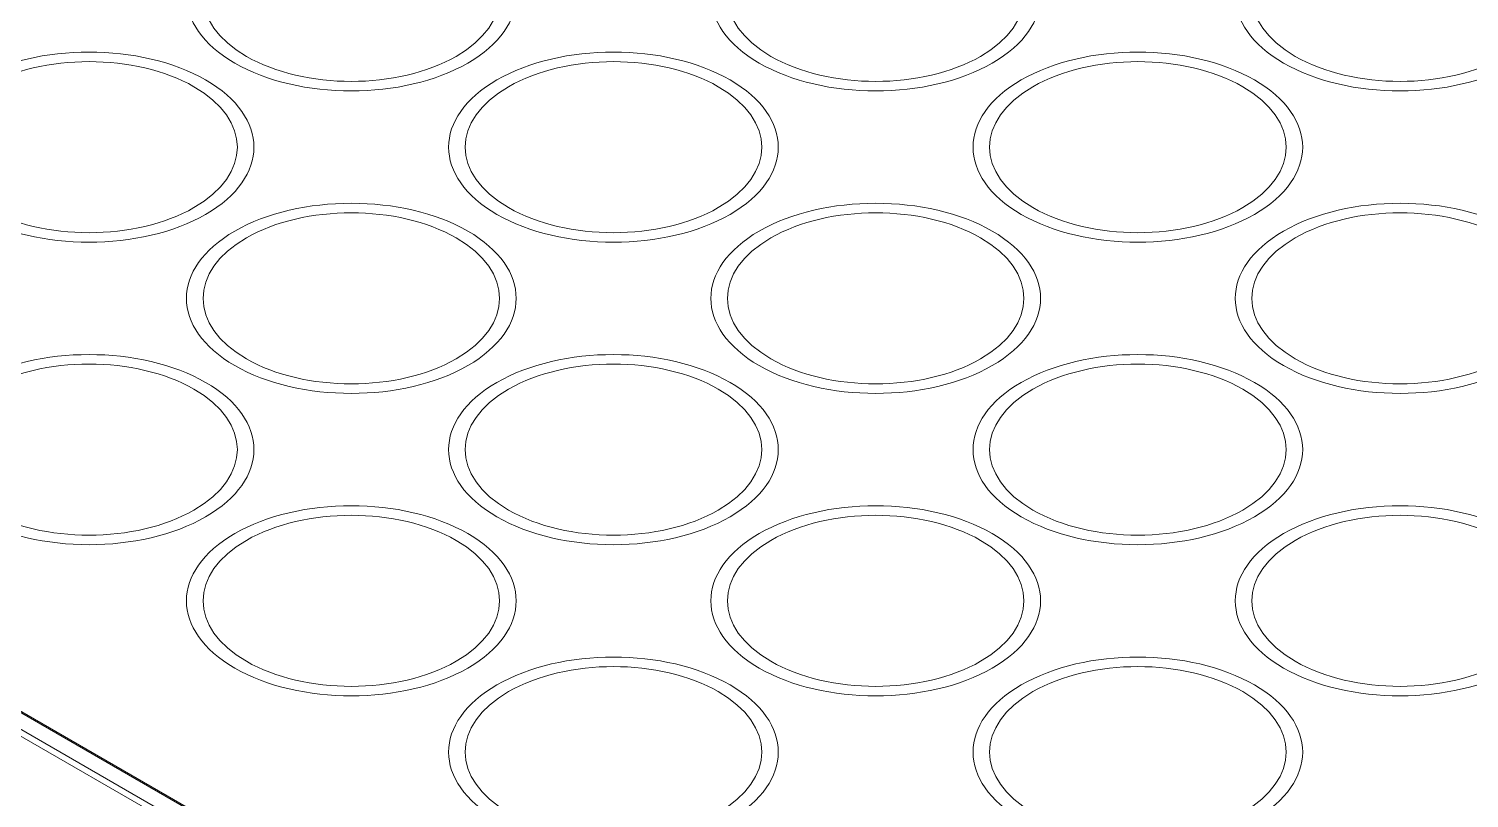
# Model space of a CAD drawing. Header units: inches. Extents: x 0.19 to 7.09, y 0.45 to 4.64.
# Drawn here: x 1.83 to 3.207, y 2.681 to 3.417 of the extents above; entities that cross this region are included whole.
import ezdxf

# ---------------------------------------------------------------- set-up
doc = ezdxf.new("R2010")
doc.units = ezdxf.units.IN
doc.header["$MEASUREMENT"] = 0

msp = doc.modelspace()

# ---------------------------------------------------------------- linework, layer by layer
at = {"color": 0, "linetype": 'Continuous', "lineweight": 0, "extrusion": (-1.66533e-16, 0.816497, 0.57735)}
for p, q in [((4.1764, 1.3881, -0.6919), (0.9475, 3.2523, -0.6919)), ((0.9602, 3.261, -0.6919), (4.1903, 1.3961, -0.6919)), ((4.1923, 1.3963, -0.6919), (0.9622, 3.2612, -0.6919)), ((0.9447, 3.2475, -0.6919), (4.1736, 1.3833, -0.6919))]:
    msp.add_line(p, q, dxfattribs=at)
at = {"color": 0, "linetype": 'Continuous', "lineweight": 0}
for centre, major_axis in [((2.1386, 3.4486, -0.6919), (0.1575, 0)), ((2.6397, 3.4486, -0.6919), (0.1575, 0)), ((3.1408, 3.4486, -0.6919), (0.1575, 0)), ((2.1386, 3.4486, -0.6919), (0.1417, 0)), ((2.6397, 3.4486, -0.6919), (0.1417, 0)), ((3.1408, 3.4486, -0.6919), (0.1417, 0)), ((1.888, 3.3039, -0.6919), (0.1575, 0)), ((2.3891, 3.3039, -0.6919), (0.1575, 0)), ((2.8902, 3.3039, -0.6919), (0.1575, 0)), ((1.888, 3.3039, -0.6919), (0.1417, 0)), ((2.3891, 3.3039, -0.6919), (0.1417, 0)), ((2.8902, 3.3039, -0.6919), (0.1417, 0)), ((2.1386, 3.1593, -0.6919), (0.1575, 0)), ((2.6397, 3.1593, -0.6919), (0.1575, 0)), ((3.1408, 3.1593, -0.6919), (0.1575, 0)), ((2.1386, 3.1593, -0.6919), (0.1417, 0)), ((2.6397, 3.1593, -0.6919), (0.1417, 0)), ((3.1408, 3.1593, -0.6919), (0.1417, 0)), ((1.888, 3.0146, -0.6919), (0.1575, 0)), ((2.3891, 3.0146, -0.6919), (0.1575, 0)), ((2.8902, 3.0146, -0.6919), (0.1575, 0)), ((1.888, 3.0146, -0.6919), (0.1417, 0)), ((2.3891, 3.0146, -0.6919), (0.1417, 0)), ((2.8902, 3.0146, -0.6919), (0.1417, 0)), ((2.1386, 2.87, -0.6919), (0.1575, 0)), ((2.6397, 2.87, -0.6919), (0.1575, 0)), ((3.1408, 2.87, -0.6919), (0.1575, 0)), ((2.1386, 2.87, -0.6919), (0.1417, 0)), ((2.6397, 2.87, -0.6919), (0.1417, 0)), ((3.1408, 2.87, -0.6919), (0.1417, 0)), ((2.3891, 2.7253, -0.6919), (0.1575, 0)), ((2.8902, 2.7253, -0.6919), (0.1575, 0)), ((2.3891, 2.7253, -0.6919), (0.1417, 0)), ((2.8902, 2.7253, -0.6919), (0.1417, 0))]:
    msp.add_ellipse(centre, major_axis=major_axis, ratio=0.57735, start_param=-2.356194, end_param=3.926991, dxfattribs=at)

doc.saveas('drawing.dxf')
